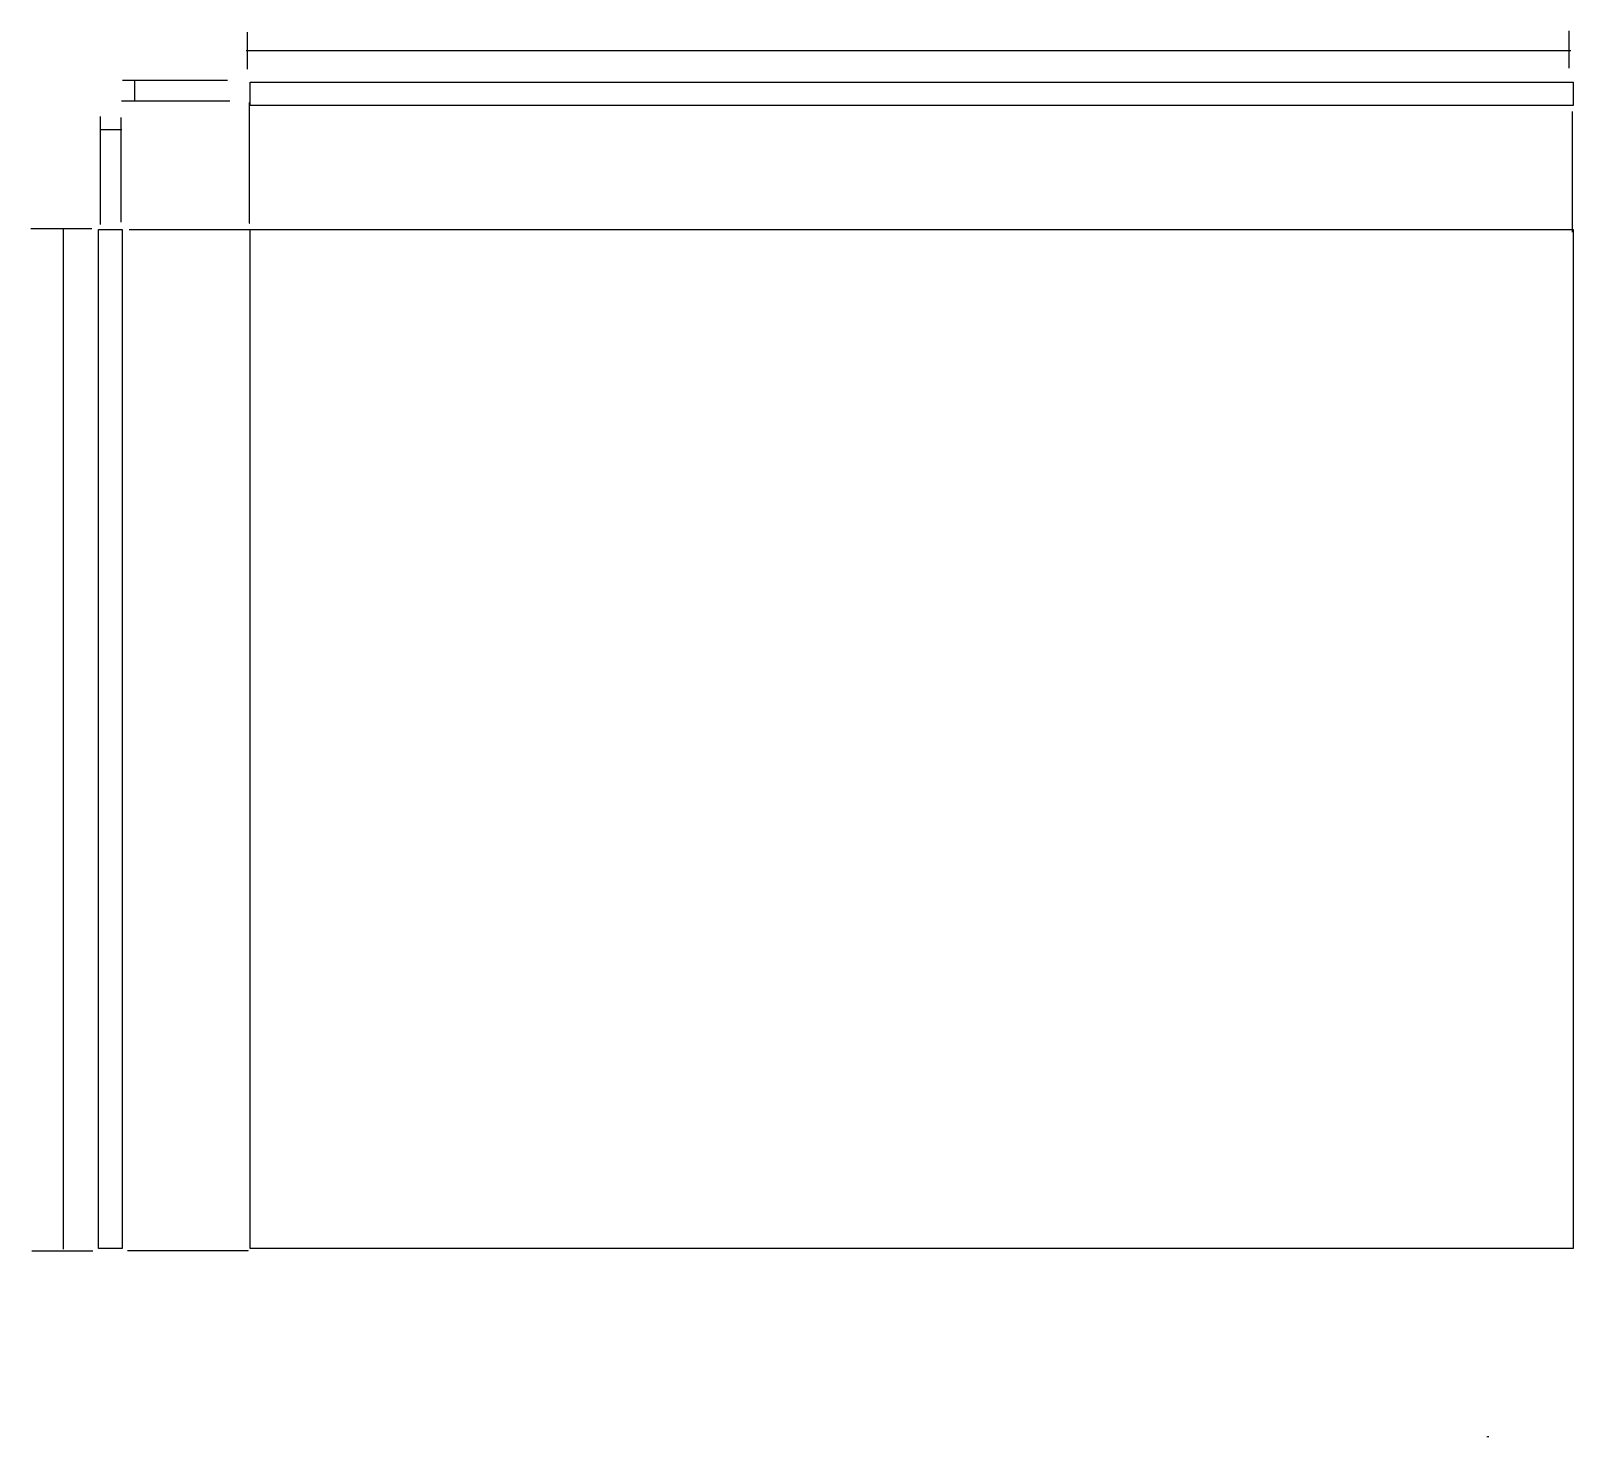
# Model space of a CAD drawing. Extents: x 22 to 597, y -12 to 512.
import ezdxf

# ---------------------------------------------------------------- set-up
doc = ezdxf.new("R2010")
doc.units = 0
doc.layers.add('Layer_1', color=7, linetype='CONTINUOUS')

msp = doc.modelspace()

# ---------------------------------------------------------------- linework, layer by layer
at = {"layer": 'Layer_1', "color": 7}
for points in [[(597.32339, 484.208094), (103.905614, 484.208094), (103.905614, 492.925872), (597.32339, 492.925872), (597.32339, 484.208094)], [(103.565477, 485.371826), (103.565477, 440.317066), (103.666267, 440.317066)], [(596.894158, 482.082692), (596.894158, 437.027932), (596.994968, 437.027932)], [(56.126372, 438.055148), (56.126372, 57.861372), (47.408593, 57.861372), (47.408593, 438.055148), (56.126372, 438.055148)], [(58.7627, 437.948414), (103.81746, 437.948414), (103.81746, 438.049207)], [(103.905657, 438.055148), (597.323432, 438.055148), (597.323432, 57.861372), (103.905657, 57.861372), (103.905657, 438.055148)], [(58.10754, 57.200396), (103.1623, 57.200396), (103.1623, 57.301189)]]:
    msp.add_lwpolyline(points, dxfattribs=at)
at = {"layer": 'Layer_1', "color": 1}
msp.add_lwpolyline([(565.411987, -12.483493), (565.411987, -12.202259), (565.81517, -12.202259)], dxfattribs=at)
for points, knots in [([(595.892805, 498.238938), (595.892805, 501.494196), (595.892805, 505.94876), (595.892805, 510.574653), (595.892805, 511.945288), (595.892805, 512.116618)], [0, 0, 0, 0, 9.765774, 13.363691, 13.877679, 13.877679, 13.877679, 13.877679]), ([(102.970793, 497.78237), (102.970793, 501.037628), (102.970793, 505.492192), (102.970793, 510.118085), (102.970793, 511.48872), (102.970793, 511.66005)], [0, 0, 0, 0, 9.765774, 13.363691, 13.877679, 13.877679, 13.877679, 13.877679]), ([(102.403648, 504.774598), (218.291705, 504.774598), (376.875362, 504.774598), (541.558391, 504.774598), (590.353363, 504.774598), (596.452734, 504.774598)], [0, 0, 0, 0, 347.664172, 475.750972, 494.049087, 494.049087, 494.049087, 494.049087]), ([(95.416314, 493.584713), (86.246867, 493.584713), (73.699202, 493.584713), (60.668935, 493.584713), (56.808116, 493.584713), (56.325513, 493.584713)], [0, 0, 0, 0, 27.508341, 37.642993, 39.0908, 39.0908, 39.0908, 39.0908]), ([(60.90734, 485.804001), (60.90734, 487.679143), (60.90734, 490.245127), (60.90734, 492.909802), (60.90734, 493.699336), (60.90734, 493.798027)], [0, 0, 0, 0, 5.625426, 7.697951, 7.994026, 7.994026, 7.994026, 7.994026]), ([(96.307405, 485.825396), (86.848743, 485.825396), (73.90531, 485.825396), (60.464054, 485.825396), (56.481459, 485.825396), (55.983635, 485.825396)], [0, 0, 0, 0, 28.375986, 38.830297, 40.32377, 40.32377, 40.32377, 40.32377]), ([(48.033903, 439.860337), (48.033903, 449.318999), (48.033903, 462.262432), (48.033903, 475.703688), (48.033903, 479.686283), (48.033903, 480.184107)], [0, 0, 0, 0, 28.375986, 38.830297, 40.32377, 40.32377, 40.32377, 40.32377]), ([(55.793219, 440.751428), (55.793219, 449.920875), (55.793219, 462.46854), (55.793219, 475.498807), (55.793219, 479.359626), (55.793219, 479.842229)], [0, 0, 0, 0, 27.508341, 37.642993, 39.0908, 39.0908, 39.0908, 39.0908]), ([(48.012508, 475.260402), (49.88765, 475.260402), (52.453634, 475.260402), (55.118309, 475.260402), (55.907843, 475.260402), (56.006534, 475.260402)], [0, 0, 0, 0, 5.625426, 7.697951, 7.994026, 7.994026, 7.994026, 7.994026]), ([(44.81013, 438.204215), (39.48707, 438.204215), (32.202884, 438.204215), (24.638536, 438.204215), (22.397248, 438.204215), (22.117087, 438.204215)], [0, 0, 0, 0, 15.969178, 21.852559, 22.693042, 22.693042, 22.693042, 22.693042]), ([(34.327502, 57.657241), (34.327502, 146.933297), (34.327502, 269.100532), (34.327502, 395.966506), (34.327502, 433.556425), (34.327502, 438.255164)], [0, 0, 0, 0, 267.828168, 366.501704, 380.597924, 380.597924, 380.597924, 380.597924]), ([(45.213188, 56.847478), (39.890129, 56.847478), (32.605942, 56.847478), (25.041595, 56.847478), (22.800306, 56.847478), (22.520145, 56.847478)], [0, 0, 0, 0, 15.969178, 21.85256, 22.693043, 22.693043, 22.693043, 22.693043])]:
    msp.add_open_spline(points, degree=3, knots=knots, dxfattribs=at)

doc.saveas('drawing.dxf')
